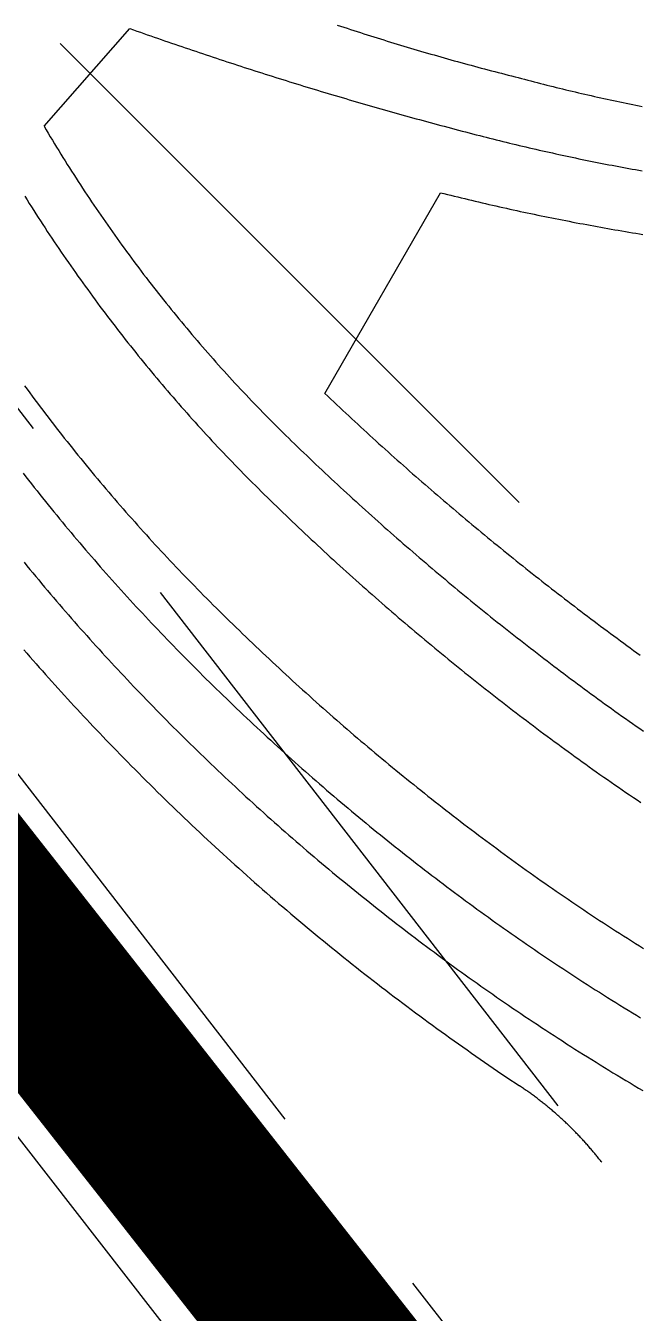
# Model space of a CAD drawing. Header units: inches. Extents: x 2439273 to 2445077, y 7048639 to 7057917.
# Drawn here: x 2442393.6 to 2442429.1, y 7053582.3 to 7053656.7 of the extents above; entities that cross this region are included whole.
import ezdxf

# ---------------------------------------------------------------- set-up
doc = ezdxf.new("R2010")
doc.units = ezdxf.units.IN
doc.header["$LTSCALE"] = 300
doc.header["$MEASUREMENT"] = 0
for name, pattern in [('DASHED', [0.29, 0.25, -0.04]), ('DASHEDX2', [0.165, 0.125, -0.04]), ('HIDDEN', [0.375, 0.25, -0.125])]:
    doc.linetypes.add(name, pattern=pattern)
for name, color, linetype in [('EC', 43, 'DASHEDX2'), ('LIMITS OF DISTURBANCE', 1, 'HIDDEN'), ('PC', 43, 'DASHEDX2')]:
    doc.layers.add(name, color=color, linetype=linetype)

msp = doc.modelspace()

# ---------------------------------------------------------------- linework, layer by layer
at = {"layer": 'EC', "color": 43, "linetype": 'DASHEDX2', "flags": 128}
for points in [[(2442838.556, 7052936.468), (2442837.933, 7052936.032), (2442838.108, 7052935.781), (2442838.368, 7052935.421), (2442839.175, 7052935.985), (2442839.002, 7052935.854), (2442842.157, 7052938.074), (2442856.928, 7052948.411), (2442857.099, 7052948.54), (2442858.325, 7052949.398), (2442858.022, 7052949.831), (2442857.91, 7052949.995), (2442857.094, 7052949.424), (2442856.12, 7052948.786), (2442854.798, 7052954.232), (2442846.786, 7052983.55), (2442844.623, 7052987.782), (2442841.374, 7052991.989), (2442828.911, 7053004.302), (2442804.151, 7053038.814), (2442708.811, 7053176.583), (2442688.894, 7053204.884), (2442665.9, 7053236.125), (2442613.804, 7053306.31), (2442590.034, 7053336.944), (2442553.486, 7053380.172), (2442524.386, 7053418.816), (2442480.767, 7053473.893), (2442465.337, 7053495.886), (2442422.72, 7053554.489), (2442371.543, 7053620.246), (2442367.584, 7053625.359), (2442357.467, 7053636.612), (2442325.454, 7053679.038), (2442298.03, 7053716.69), (2442279.762, 7053742.74), (2442265.812, 7053760.532), (2442263.694, 7053761.037), (2442251.469, 7053772.572), (2442222.729, 7053820.599), (2442174.983, 7053889.082), (2442142.366, 7053933.801), (2442102.402, 7053989.387), (2442094.421, 7054000.886), (2442084.665, 7054014.086), (2442046.945, 7054066.796), (2442015.29, 7054111.378), (2442003.638, 7054127.965), (2441961.938, 7054185.283), (2441956.588, 7054193.484), (2441949.48, 7054202.131), (2441944.896, 7054201.35), (2441944.624, 7054200.385), (2441902.43, 7054253.357), (2441873.522, 7054281.634), (2441890.862, 7054255.505), (2441895.871, 7054248.67), (2441940.44, 7054183.316), (2441941.927, 7054181.237), (2441943.411, 7054179.169), (2441991.779, 7054119.604), (2442016.184, 7054086.513), (2442039.609, 7054060.456), (2442065.493, 7054024.84), (2442060.223, 7054024.259), (2442081.777, 7053992.558), (2442085.738, 7053987.249), (2442108.976, 7053953.852), (2442111.073, 7053957.706), (2442132.209, 7053926.618), (2442186.842, 7053846.955), (2442241.801, 7053772.829), (2442242.601, 7053770.74), (2442244.8, 7053768.88), (2442244.852, 7053767.459), (2442246.967, 7053765.379), (2442257.812, 7053749.004), (2442278.625, 7053724.842), (2442302.387, 7053683.747), (2442312.137, 7053669.717), (2442346.541, 7053619.389), (2442350.605, 7053613.73), (2442405.322, 7053543.507), (2442405.94, 7053542.786), (2442406.2, 7053542.409), (2442406.922, 7053541.48), (2442454.439, 7053481.447), (2442458.537, 7053473.962), (2442476.505, 7053436.813), (2442508.29, 7053391.687), (2442520.994, 7053372.13), (2442558.504, 7053323.48), (2442576.02, 7053299.044), (2442610.978, 7053248.838), (2442632.651, 7053216.252), (2442670.483, 7053162.219), (2442708.077, 7053105.834), (2442736.925, 7053064.798), (2442773.039, 7053015.187), (2442811.108, 7052967.016), (2442818.334, 7052955.729), (2442832.935, 7052941.068), (2442837.253, 7052940.297), (2442839.752, 7052937.332), (2442838.374, 7052936.35), (2442838.556, 7052936.468)], [(2442287.031, 7053788.446), (2442288.723, 7053790.228), (2442293.559, 7053792.058), (2442316.067, 7053760.378), (2442322.962, 7053753.48), (2442354.488, 7053775.532), (2442406.65, 7053746.298), (2442392.394, 7053659.518), (2442392.682, 7053659.094), (2442393.101, 7053658.472), (2442394.073, 7053657.148), (2442464.362, 7053586.895), (2442463.927, 7053569.044), (2442468.502, 7053550.876), (2442531.681, 7053452.681), (2442541.817, 7053436.801), (2442549.705, 7053424.588), (2442528.741, 7053450.475), (2442453.568, 7053555.889), (2442446.66, 7053565.442), (2442443.384, 7053569.697), (2442381.492, 7053649.631), (2442376.26, 7053655.45), (2442335.751, 7053714.123), (2442330.903, 7053720.888), (2442329.744, 7053725.972), (2442287.031, 7053788.446)]]:
    msp.add_lwpolyline(points, close=True, dxfattribs=at)
at = {"layer": 'EC', "color": 43, "linetype": 'DASHED', "flags": 128}
msp.add_lwpolyline([(2442511.128, 7053452.988), (2442505.635, 7053459.925), (2442455.902, 7053530.809), (2442434.712, 7053559.949), (2442409.264, 7053592.645), (2442374.538, 7053637.495), (2442344.252, 7053671.182), (2442329.647, 7053692.336), (2442281.459, 7053759.569), (2442275.795, 7053784.423), (2442276.781, 7053800.431), (2442278.27, 7053802.482), (2442275.991, 7053801.67), (2442274.731, 7053803.453), (2442274.065, 7053804.265), (2442237.858, 7053820.429), (2442199.449, 7053871.569)], dxfattribs=at)
at = {"layer": 'LIMITS OF DISTURBANCE', "linetype": 'HIDDEN', "const_width": 10, "flags": 128}
msp.add_lwpolyline([(2442886.991, 7052945.508), (2442895.429, 7053179.564), (2442913.361, 7053306.082), (2442998.8, 7053329.276), (2443093.732, 7053267.072), (2443296.253, 7053331.385), (2443338.445, 7053257.583), (2443392.24, 7053315.57), (2443340.554, 7053361.96), (2443447.089, 7053414.675), (2443517.822, 7053314.087), (2443574.966, 7053356.593), (2443489.914, 7053468.172), (2443446.059, 7053438.949), (2443383.598, 7053614.288), (2443418.052, 7053884.167), (2443327.031, 7054031.843), (2443323.073, 7054052.939), (2443416.733, 7054128.096), (2443524.903, 7054050.302), (2443573.712, 7054048.984), (2443787.414, 7054200.616), (2444024.685, 7054478.236), (2444110.498, 7054653.513), (2444155.291, 7054902.887), (2444160.765, 7055069.767), (2444147.308, 7055200.645), (2444077.574, 7055450.666), (2443950.396, 7055673.724), (2443333.939, 7055400.626), (2443359.364, 7055365.047), (2443134.351, 7055268.477), (2442886.456, 7055663.655), (2442672.884, 7055635.7), (2442663.985, 7055558.189), (2442899.022, 7055169.889), (2442892.759, 7055099.776), (2442914.053, 7055045.939), (2443178.35, 7054615.247), (2442985.451, 7054501.314), (2442726.727, 7054920.141), (2442733.57, 7054854.117), (2442852.435, 7053970.464), (2442450.392, 7053675.078), (2441832.146, 7054504.963), (2441778.692, 7054488.783), (2441880.344, 7054326.593), (2442122.976, 7053975.484), (2442344.489, 7053665.127), (2442528.89, 7053430.201), (2442805.155, 7053043.91), (2442834.55, 7052997.615)], close=True, dxfattribs=at)
at = {"layer": 'PC', "color": 24, "linetype": 'Continuous', "flags": 128}
for points in [[(2442394.663, 7053650.862), (2442399.626, 7053656.505)], [(2442399.626, 7053656.505), (2442399.825, 7053656.435), (2442400.024, 7053656.364), (2442400.224, 7053656.294), (2442400.423, 7053656.223), (2442400.622, 7053656.153), (2442400.822, 7053656.083), (2442401.021, 7053656.014), (2442401.221, 7053655.944), (2442401.42, 7053655.875), (2442401.62, 7053655.806), (2442401.82, 7053655.737), (2442402.02, 7053655.668), (2442402.219, 7053655.599), (2442402.419, 7053655.531), (2442402.619, 7053655.463), (2442402.819, 7053655.395), (2442403.019, 7053655.327), (2442403.22, 7053655.259), (2442403.42, 7053655.191), (2442403.62, 7053655.124), (2442403.82, 7053655.057), (2442404.021, 7053654.99), (2442404.221, 7053654.923), (2442404.422, 7053654.856), (2442404.622, 7053654.79), (2442404.823, 7053654.724), (2442405.024, 7053654.657), (2442405.225, 7053654.592), (2442405.425, 7053654.526), (2442405.626, 7053654.46), (2442405.827, 7053654.395), (2442406.028, 7053654.33), (2442406.229, 7053654.265), (2442406.43, 7053654.2), (2442406.632, 7053654.135), (2442406.833, 7053654.071), (2442407.034, 7053654.006), (2442407.235, 7053653.942), (2442407.437, 7053653.878), (2442407.638, 7053653.815), (2442407.84, 7053653.751), (2442408.041, 7053653.688), (2442408.243, 7053653.624), (2442408.445, 7053653.561), (2442408.647, 7053653.499), (2442408.848, 7053653.436), (2442409.05, 7053653.373), (2442409.252, 7053653.311), (2442409.454, 7053653.249), (2442409.656, 7053653.187), (2442409.858, 7053653.125), (2442410.06, 7053653.064), (2442410.263, 7053653.002), (2442410.465, 7053652.941), (2442410.667, 7053652.88), (2442410.87, 7053652.819), (2442411.072, 7053652.759), (2442411.274, 7053652.698), (2442411.477, 7053652.638), (2442411.68, 7053652.578), (2442411.882, 7053652.518), (2442412.085, 7053652.458), (2442412.288, 7053652.398), (2442412.49, 7053652.339), (2442412.693, 7053652.28), (2442412.896, 7053652.221), (2442413.099, 7053652.162), (2442413.302, 7053652.103), (2442413.505, 7053652.045), (2442413.708, 7053651.986), (2442413.911, 7053651.928), (2442414.115, 7053651.87), (2442414.318, 7053651.813), (2442414.521, 7053651.755), (2442414.725, 7053651.698), (2442414.928, 7053651.641), (2442415.131, 7053651.584), (2442415.335, 7053651.527), (2442415.539, 7053651.47), (2442415.742, 7053651.414), (2442415.946, 7053651.357), (2442416.15, 7053651.301), (2442416.353, 7053651.245), (2442416.557, 7053651.19), (2442416.761, 7053651.134), (2442416.965, 7053651.079), (2442417.169, 7053651.023), (2442417.373, 7053650.968), (2442417.577, 7053650.914), (2442417.781, 7053650.859), (2442417.985, 7053650.805), (2442418.19, 7053650.75), (2442418.394, 7053650.696), (2442418.598, 7053650.642), (2442418.803, 7053650.589), (2442419.007, 7053650.535), (2442419.212, 7053650.482), (2442419.416, 7053650.429), (2442419.621, 7053650.376), (2442419.825, 7053650.323)], [(2442411.599, 7053656.711), (2442411.79, 7053656.648), (2442411.982, 7053656.584), (2442412.173, 7053656.521), (2442412.365, 7053656.459), (2442412.557, 7053656.396), (2442412.749, 7053656.334), (2442412.941, 7053656.272), (2442413.133, 7053656.21), (2442413.326, 7053656.149), (2442413.518, 7053656.088), (2442413.71, 7053656.027), (2442413.903, 7053655.966), (2442414.096, 7053655.906), (2442414.288, 7053655.846), (2442414.481, 7053655.786), (2442414.674, 7053655.727), (2442414.867, 7053655.668), (2442415.06, 7053655.609), (2442415.253, 7053655.55), (2442415.446, 7053655.492), (2442415.639, 7053655.434), (2442415.833, 7053655.376), (2442416.026, 7053655.318), (2442416.22, 7053655.261), (2442416.413, 7053655.204), (2442416.607, 7053655.147), (2442416.801, 7053655.091), (2442416.995, 7053655.035), (2442417.189, 7053654.979), (2442417.383, 7053654.923), (2442417.577, 7053654.868), (2442417.771, 7053654.813), (2442417.965, 7053654.758), (2442418.159, 7053654.704), (2442418.354, 7053654.65), (2442418.548, 7053654.596), (2442418.743, 7053654.542), (2442418.937, 7053654.489), (2442419.132, 7053654.436), (2442419.327, 7053654.383), (2442419.522, 7053654.33), (2442419.717, 7053654.278), (2442419.912, 7053654.226), (2442420.107, 7053654.174), (2442420.302, 7053654.123), (2442420.497, 7053654.072), (2442420.693, 7053654.021), (2442420.888, 7053653.97), (2442421.083, 7053653.92), (2442421.279, 7053653.87), (2442421.475, 7053653.82), (2442421.67, 7053653.771), (2442421.866, 7053653.722)], [(2442421.866, 7053653.722), (2442422.048, 7053653.673), (2442422.23, 7053653.624), (2442422.413, 7053653.576), (2442422.595, 7053653.528), (2442422.778, 7053653.48), (2442422.961, 7053653.432), (2442423.143, 7053653.385), (2442423.326, 7053653.339), (2442423.509, 7053653.292), (2442423.692, 7053653.246), (2442423.875, 7053653.2), (2442424.058, 7053653.154), (2442424.241, 7053653.109), (2442424.425, 7053653.064), (2442424.608, 7053653.02), (2442424.791, 7053652.975), (2442424.975, 7053652.931), (2442425.158, 7053652.888), (2442425.342, 7053652.844), (2442425.526, 7053652.801), (2442425.71, 7053652.758), (2442425.893, 7053652.716), (2442426.077, 7053652.674), (2442426.261, 7053652.632), (2442426.445, 7053652.59), (2442426.63, 7053652.549), (2442426.814, 7053652.508), (2442426.998, 7053652.468), (2442427.182, 7053652.427), (2442427.367, 7053652.388), (2442427.551, 7053652.348), (2442427.736, 7053652.309), (2442427.921, 7053652.27), (2442428.105, 7053652.231), (2442428.29, 7053652.192), (2442428.475, 7053652.154), (2442428.66, 7053652.117), (2442428.845, 7053652.079), (2442429.03, 7053652.042), (2442429.215, 7053652.005)], [(2442394.663, 7053650.862), (2442394.782, 7053650.66), (2442394.902, 7053650.459), (2442395.022, 7053650.258), (2442395.143, 7053650.057), (2442395.265, 7053649.857), (2442395.387, 7053649.657), (2442395.509, 7053649.457), (2442395.632, 7053649.257), (2442395.756, 7053649.058), (2442395.88, 7053648.859), (2442396.005, 7053648.661), (2442396.13, 7053648.463), (2442396.256, 7053648.265), (2442396.382, 7053648.068), (2442396.509, 7053647.87), (2442396.636, 7053647.674), (2442396.764, 7053647.477), (2442396.893, 7053647.281), (2442397.022, 7053647.085), (2442397.151, 7053646.89), (2442397.281, 7053646.695), (2442397.412, 7053646.5), (2442397.543, 7053646.306), (2442397.674, 7053646.112), (2442397.806, 7053645.918), (2442397.939, 7053645.725), (2442398.072, 7053645.532), (2442398.206, 7053645.34), (2442398.34, 7053645.148), (2442398.475, 7053644.956), (2442398.61, 7053644.764), (2442398.746, 7053644.573), (2442398.882, 7053644.383), (2442399.019, 7053644.192), (2442399.156, 7053644.002), (2442399.294, 7053643.813), (2442399.432, 7053643.624), (2442399.571, 7053643.435), (2442399.711, 7053643.246), (2442399.85, 7053643.058), (2442399.991, 7053642.87), (2442400.132, 7053642.683), (2442400.273, 7053642.496), (2442400.415, 7053642.31), (2442400.557, 7053642.123), (2442400.7, 7053641.938), (2442400.844, 7053641.752), (2442400.987, 7053641.567), (2442401.132, 7053641.382), (2442401.277, 7053641.198), (2442401.422, 7053641.014), (2442401.568, 7053640.831), (2442401.714, 7053640.648), (2442401.861, 7053640.465), (2442402.009, 7053640.283), (2442402.156, 7053640.101), (2442402.305, 7053639.92), (2442402.454, 7053639.738), (2442402.603, 7053639.558), (2442402.753, 7053639.377), (2442402.903, 7053639.198), (2442403.054, 7053639.018), (2442403.205, 7053638.839), (2442403.357, 7053638.66), (2442403.509, 7053638.482), (2442403.662, 7053638.304), (2442403.815, 7053638.127), (2442403.969, 7053637.95), (2442404.123, 7053637.773), (2442404.277, 7053637.597), (2442404.433, 7053637.422), (2442404.588, 7053637.246), (2442404.744, 7053637.071), (2442404.901, 7053636.897), (2442405.058, 7053636.723), (2442405.215, 7053636.549), (2442405.373, 7053636.376), (2442405.531, 7053636.203), (2442405.69, 7053636.031), (2442405.85, 7053635.859), (2442406.009, 7053635.687), (2442406.17, 7053635.516), (2442406.33, 7053635.346), (2442406.492, 7053635.176), (2442406.653, 7053635.006), (2442406.815, 7053634.837), (2442406.978, 7053634.668), (2442407.141, 7053634.499), (2442407.304, 7053634.331), (2442407.468, 7053634.164), (2442407.633, 7053633.997), (2442407.797, 7053633.83), (2442407.963, 7053633.664), (2442408.128, 7053633.498), (2442408.294, 7053633.333), (2442408.461, 7053633.168), (2442408.628, 7053633.003), (2442408.796, 7053632.839), (2442408.963, 7053632.676), (2442409.132, 7053632.513)], [(2442419.825, 7053650.323), (2442420.015, 7053650.274), (2442420.205, 7053650.226), (2442420.395, 7053650.177), (2442420.586, 7053650.13), (2442420.776, 7053650.082), (2442420.966, 7053650.035), (2442421.157, 7053649.988), (2442421.347, 7053649.941), (2442421.538, 7053649.895), (2442421.728, 7053649.849), (2442421.919, 7053649.803), (2442422.11, 7053649.758), (2442422.3, 7053649.712), (2442422.491, 7053649.668), (2442422.682, 7053649.623), (2442422.873, 7053649.579), (2442423.065, 7053649.535), (2442423.256, 7053649.491), (2442423.447, 7053649.448), (2442423.638, 7053649.405), (2442423.83, 7053649.362), (2442424.021, 7053649.319), (2442424.213, 7053649.277), (2442424.404, 7053649.235), (2442424.596, 7053649.194), (2442424.788, 7053649.153), (2442424.979, 7053649.112), (2442425.171, 7053649.071), (2442425.363, 7053649.031), (2442425.555, 7053648.991), (2442425.747, 7053648.951), (2442425.939, 7053648.911), (2442426.131, 7053648.872), (2442426.324, 7053648.834), (2442426.516, 7053648.795), (2442426.708, 7053648.757), (2442426.901, 7053648.719), (2442427.093, 7053648.681), (2442427.286, 7053648.644), (2442427.478, 7053648.607), (2442427.671, 7053648.57), (2442427.864, 7053648.534), (2442428.056, 7053648.498), (2442428.249, 7053648.462), (2442428.442, 7053648.426), (2442428.635, 7053648.391), (2442428.828, 7053648.356), (2442429.021, 7053648.322), (2442429.214, 7053648.287)], [(2442393.552, 7053646.816), (2442393.68, 7053646.612), (2442393.808, 7053646.409), (2442393.936, 7053646.205), (2442394.066, 7053646.002), (2442394.196, 7053645.8), (2442394.326, 7053645.598), (2442394.457, 7053645.396), (2442394.588, 7053645.194), (2442394.72, 7053644.993), (2442394.852, 7053644.792), (2442394.985, 7053644.591), (2442395.119, 7053644.391), (2442395.253, 7053644.191), (2442395.387, 7053643.992), (2442395.522, 7053643.793), (2442395.658, 7053643.594), (2442395.794, 7053643.395), (2442395.93, 7053643.197), (2442396.067, 7053642.999), (2442396.205, 7053642.802), (2442396.343, 7053642.605), (2442396.481, 7053642.408), (2442396.62, 7053642.212), (2442396.76, 7053642.016), (2442396.9, 7053641.82), (2442397.04, 7053641.625), (2442397.182, 7053641.43), (2442397.323, 7053641.235), (2442397.465, 7053641.041), (2442397.608, 7053640.847), (2442397.751, 7053640.654), (2442397.894, 7053640.461), (2442398.038, 7053640.268), (2442398.183, 7053640.076), (2442398.328, 7053639.884), (2442398.474, 7053639.692), (2442398.62, 7053639.501), (2442398.766, 7053639.31), (2442398.913, 7053639.119), (2442399.061, 7053638.929), (2442399.209, 7053638.74), (2442399.357, 7053638.55), (2442399.506, 7053638.361), (2442399.656, 7053638.173), (2442399.806, 7053637.985), (2442399.956, 7053637.797), (2442400.107, 7053637.609), (2442400.258, 7053637.422), (2442400.41, 7053637.236), (2442400.563, 7053637.05), (2442400.715, 7053636.864), (2442400.869, 7053636.678), (2442401.023, 7053636.493), (2442401.177, 7053636.309), (2442401.332, 7053636.124), (2442401.487, 7053635.941), (2442401.643, 7053635.757), (2442401.799, 7053635.574), (2442401.955, 7053635.391), (2442402.112, 7053635.209), (2442402.27, 7053635.027), (2442402.428, 7053634.846), (2442402.587, 7053634.665), (2442402.746, 7053634.484), (2442402.905, 7053634.304), (2442403.065, 7053634.124), (2442403.225, 7053633.945), (2442403.386, 7053633.766), (2442403.547, 7053633.587), (2442403.709, 7053633.409), (2442403.871, 7053633.231), (2442404.034, 7053633.054), (2442404.197, 7053632.877), (2442404.361, 7053632.701), (2442404.525, 7053632.525), (2442404.689, 7053632.349), (2442404.854, 7053632.174), (2442405.02, 7053631.999), (2442405.185, 7053631.825), (2442405.352, 7053631.651), (2442405.518, 7053631.477), (2442405.686, 7053631.304), (2442405.853, 7053631.132), (2442406.021, 7053630.96), (2442406.19, 7053630.788), (2442406.359, 7053630.617), (2442406.528, 7053630.446), (2442406.698, 7053630.275), (2442406.868, 7053630.105), (2442407.039, 7053629.936), (2442407.21, 7053629.766), (2442407.382, 7053629.598)], [(2442410.882, 7053635.428), (2442417.556, 7053647.026)], [(2442417.556, 7053647.026), (2442417.755, 7053646.976), (2442417.955, 7053646.926), (2442418.155, 7053646.876), (2442418.355, 7053646.827), (2442418.555, 7053646.778), (2442418.755, 7053646.73), (2442418.956, 7053646.681), (2442419.156, 7053646.633), (2442419.356, 7053646.586), (2442419.557, 7053646.538), (2442419.757, 7053646.491), (2442419.958, 7053646.444), (2442420.158, 7053646.398), (2442420.359, 7053646.352), (2442420.56, 7053646.306), (2442420.761, 7053646.26), (2442420.962, 7053646.215), (2442421.163, 7053646.17), (2442421.364, 7053646.125), (2442421.565, 7053646.081), (2442421.766, 7053646.037), (2442421.967, 7053645.993), (2442422.169, 7053645.949), (2442422.37, 7053645.906), (2442422.571, 7053645.863), (2442422.773, 7053645.821), (2442422.975, 7053645.778), (2442423.176, 7053645.736), (2442423.378, 7053645.695), (2442423.58, 7053645.653), (2442423.781, 7053645.612), (2442423.983, 7053645.571), (2442424.185, 7053645.531), (2442424.387, 7053645.491), (2442424.589, 7053645.451), (2442424.792, 7053645.411), (2442424.994, 7053645.372), (2442425.196, 7053645.333), (2442425.398, 7053645.294), (2442425.601, 7053645.256), (2442425.803, 7053645.218), (2442426.006, 7053645.18), (2442426.208, 7053645.143), (2442426.411, 7053645.106), (2442426.613, 7053645.069), (2442426.816, 7053645.032), (2442427.019, 7053644.996), (2442427.222, 7053644.96), (2442427.424, 7053644.925), (2442427.627, 7053644.889), (2442427.83, 7053644.854), (2442428.033, 7053644.82), (2442428.236, 7053644.785), (2442428.439, 7053644.751), (2442428.643, 7053644.717), (2442428.846, 7053644.684), (2442429.049, 7053644.651), (2442429.252, 7053644.618)], [(2442393.531, 7053635.876), (2442393.681, 7053635.672), (2442393.832, 7053635.469), (2442393.983, 7053635.266), (2442394.134, 7053635.063), (2442394.286, 7053634.861), (2442394.438, 7053634.659), (2442394.591, 7053634.457), (2442394.745, 7053634.256), (2442394.899, 7053634.055), (2442395.053, 7053633.854), (2442395.208, 7053633.654), (2442395.363, 7053633.454), (2442395.519, 7053633.254), (2442395.675, 7053633.055), (2442395.831, 7053632.857), (2442395.989, 7053632.658), (2442396.146, 7053632.46), (2442396.304, 7053632.263), (2442396.463, 7053632.065), (2442396.622, 7053631.868), (2442396.781, 7053631.672), (2442396.941, 7053631.476), (2442397.101, 7053631.28), (2442397.262, 7053631.084), (2442397.423, 7053630.889), (2442397.585, 7053630.695), (2442397.747, 7053630.5), (2442397.91, 7053630.307), (2442398.073, 7053630.113), (2442398.236, 7053629.92), (2442398.4, 7053629.727), (2442398.565, 7053629.535), (2442398.73, 7053629.343), (2442398.895, 7053629.151), (2442399.061, 7053628.96), (2442399.227, 7053628.769), (2442399.394, 7053628.579), (2442399.561, 7053628.389), (2442399.729, 7053628.199), (2442399.897, 7053628.01), (2442400.065, 7053627.821), (2442400.234, 7053627.632), (2442400.403, 7053627.444), (2442400.573, 7053627.257), (2442400.743, 7053627.069), (2442400.914, 7053626.883), (2442401.085, 7053626.696), (2442401.257, 7053626.51), (2442401.429, 7053626.324), (2442401.601, 7053626.139), (2442401.774, 7053625.954), (2442401.947, 7053625.77), (2442402.121, 7053625.586), (2442402.295, 7053625.402), (2442402.469, 7053625.219), (2442402.644, 7053625.036), (2442402.82, 7053624.854), (2442402.996, 7053624.672), (2442403.172, 7053624.49), (2442403.349, 7053624.309), (2442403.526, 7053624.128), (2442403.703, 7053623.948), (2442403.881, 7053623.768)], [(2442410.882, 7053635.428), (2442411.054, 7053635.265), (2442411.226, 7053635.102), (2442411.398, 7053634.939), (2442411.571, 7053634.777), (2442411.743, 7053634.615), (2442411.916, 7053634.453), (2442412.089, 7053634.291), (2442412.263, 7053634.13), (2442412.436, 7053633.968), (2442412.61, 7053633.807), (2442412.784, 7053633.647), (2442412.958, 7053633.486), (2442413.132, 7053633.326), (2442413.307, 7053633.166), (2442413.482, 7053633.006), (2442413.657, 7053632.846), (2442413.832, 7053632.687), (2442414.008, 7053632.528), (2442414.183, 7053632.369), (2442414.359, 7053632.21), (2442414.535, 7053632.052), (2442414.712, 7053631.894), (2442414.888, 7053631.736), (2442415.065, 7053631.578), (2442415.242, 7053631.421), (2442415.419, 7053631.263), (2442415.597, 7053631.107), (2442415.774, 7053630.95), (2442415.952, 7053630.793), (2442416.13, 7053630.637), (2442416.308, 7053630.481), (2442416.487, 7053630.325), (2442416.666, 7053630.17), (2442416.844, 7053630.014), (2442417.024, 7053629.859), (2442417.203, 7053629.705), (2442417.382, 7053629.55), (2442417.562, 7053629.396), (2442417.742, 7053629.242), (2442417.922, 7053629.088), (2442418.102, 7053628.934), (2442418.283, 7053628.781), (2442418.464, 7053628.628), (2442418.645, 7053628.475), (2442418.826, 7053628.322), (2442419.007, 7053628.17), (2442419.189, 7053628.018), (2442419.371, 7053627.866), (2442419.553, 7053627.714), (2442419.735, 7053627.563), (2442419.917, 7053627.412), (2442420.1, 7053627.261), (2442420.282, 7053627.11), (2442420.465, 7053626.96), (2442420.649, 7053626.809), (2442420.832, 7053626.66), (2442421.016, 7053626.51), (2442421.199, 7053626.36), (2442421.383, 7053626.211), (2442421.568, 7053626.062), (2442421.752, 7053625.914), (2442421.937, 7053625.765), (2442422.122, 7053625.617), (2442422.307, 7053625.469), (2442422.492, 7053625.321), (2442422.677, 7053625.174), (2442422.863, 7053625.027), (2442423.049, 7053624.88), (2442423.235, 7053624.733), (2442423.421, 7053624.587), (2442423.607, 7053624.441), (2442423.794, 7053624.295), (2442423.98, 7053624.149), (2442424.167, 7053624.004), (2442424.355, 7053623.858), (2442424.542, 7053623.713), (2442424.73, 7053623.569), (2442424.917, 7053623.424), (2442425.105, 7053623.28), (2442425.293, 7053623.136), (2442425.482, 7053622.993), (2442425.67, 7053622.849), (2442425.859, 7053622.706), (2442426.048, 7053622.563), (2442426.237, 7053622.42), (2442426.426, 7053622.278), (2442426.616, 7053622.136), (2442426.806, 7053621.994), (2442426.995, 7053621.852), (2442427.186, 7053621.711), (2442427.376, 7053621.57), (2442427.566, 7053621.429), (2442427.757, 7053621.289), (2442427.948, 7053621.148), (2442428.139, 7053621.008), (2442428.33, 7053620.868), (2442428.521, 7053620.729), (2442428.713, 7053620.589), (2442428.905, 7053620.45), (2442429.097, 7053620.312)], [(2442409.132, 7053632.513), (2442409.307, 7053632.344), (2442409.483, 7053632.175), (2442409.658, 7053632.006), (2442409.835, 7053631.838), (2442410.011, 7053631.67), (2442410.187, 7053631.502), (2442410.364, 7053631.335), (2442410.541, 7053631.168), (2442410.718, 7053631.001), (2442410.896, 7053630.834), (2442411.074, 7053630.667), (2442411.252, 7053630.501), (2442411.43, 7053630.335), (2442411.608, 7053630.17), (2442411.787, 7053630.004), (2442411.966, 7053629.839), (2442412.145, 7053629.674), (2442412.325, 7053629.51), (2442412.505, 7053629.345), (2442412.684, 7053629.181), (2442412.865, 7053629.017), (2442413.045, 7053628.854), (2442413.226, 7053628.69), (2442413.407, 7053628.527), (2442413.588, 7053628.365), (2442413.769, 7053628.202), (2442413.951, 7053628.04), (2442414.133, 7053627.878), (2442414.315, 7053627.716), (2442414.497, 7053627.555), (2442414.68, 7053627.394), (2442414.863, 7053627.233), (2442415.046, 7053627.072), (2442415.229, 7053626.912), (2442415.412, 7053626.752), (2442415.596, 7053626.592), (2442415.78, 7053626.432), (2442415.964, 7053626.273), (2442416.149, 7053626.114), (2442416.334, 7053625.955), (2442416.519, 7053625.797), (2442416.704, 7053625.639), (2442416.889, 7053625.481), (2442417.075, 7053625.323), (2442417.261, 7053625.166), (2442417.447, 7053625.009), (2442417.633, 7053624.852), (2442417.82, 7053624.696), (2442418.006, 7053624.539), (2442418.193, 7053624.383), (2442418.381, 7053624.228), (2442418.568, 7053624.072), (2442418.756, 7053623.917), (2442418.944, 7053623.762), (2442419.132, 7053623.608), (2442419.32, 7053623.453), (2442419.509, 7053623.299), (2442419.698, 7053623.145), (2442419.887, 7053622.992), (2442420.076, 7053622.839), (2442420.266, 7053622.686), (2442420.455, 7053622.533), (2442420.645, 7053622.381), (2442420.836, 7053622.229), (2442421.026, 7053622.077), (2442421.217, 7053621.925), (2442421.408, 7053621.774), (2442421.599, 7053621.623), (2442421.79, 7053621.472), (2442421.981, 7053621.322), (2442422.173, 7053621.172), (2442422.365, 7053621.022), (2442422.557, 7053620.872), (2442422.75, 7053620.723), (2442422.942, 7053620.574), (2442423.135, 7053620.425), (2442423.328, 7053620.277), (2442423.522, 7053620.129), (2442423.715, 7053619.981), (2442423.909, 7053619.833), (2442424.103, 7053619.686), (2442424.297, 7053619.539), (2442424.491, 7053619.392), (2442424.686, 7053619.246), (2442424.881, 7053619.1), (2442425.076, 7053618.954), (2442425.271, 7053618.808), (2442425.466, 7053618.663), (2442425.662, 7053618.518), (2442425.858, 7053618.373), (2442426.054, 7053618.229), (2442426.25, 7053618.085), (2442426.447, 7053617.941), (2442426.644, 7053617.798), (2442426.84, 7053617.654), (2442427.038, 7053617.511), (2442427.235, 7053617.369), (2442427.433, 7053617.226), (2442427.63, 7053617.084), (2442427.828, 7053616.942)], [(2442393.455, 7053630.823), (2442393.615, 7053630.618), (2442393.774, 7053630.414), (2442393.934, 7053630.21), (2442394.095, 7053630.007), (2442394.256, 7053629.804), (2442394.418, 7053629.601), (2442394.58, 7053629.398), (2442394.742, 7053629.196), (2442394.905, 7053628.994), (2442395.068, 7053628.793), (2442395.232, 7053628.592), (2442395.396, 7053628.391), (2442395.561, 7053628.191), (2442395.726, 7053627.991), (2442395.891, 7053627.791), (2442396.057, 7053627.592), (2442396.224, 7053627.393), (2442396.39, 7053627.195), (2442396.557, 7053626.997), (2442396.725, 7053626.799), (2442396.893, 7053626.601), (2442397.062, 7053626.404), (2442397.231, 7053626.208), (2442397.4, 7053626.011), (2442397.57, 7053625.815), (2442397.74, 7053625.62), (2442397.911, 7053625.425), (2442398.082, 7053625.23), (2442398.253, 7053625.035), (2442398.425, 7053624.841), (2442398.597, 7053624.647), (2442398.77, 7053624.454), (2442398.943, 7053624.261), (2442399.117, 7053624.068), (2442399.291, 7053623.876), (2442399.465, 7053623.684), (2442399.64, 7053623.493), (2442399.815, 7053623.302), (2442399.991, 7053623.111), (2442400.167, 7053622.921), (2442400.344, 7053622.731), (2442400.52, 7053622.541), (2442400.698, 7053622.352), (2442400.876, 7053622.163), (2442401.054, 7053621.975), (2442401.232, 7053621.787), (2442401.411, 7053621.6), (2442401.591, 7053621.412), (2442401.77, 7053621.225), (2442401.951, 7053621.039), (2442402.131, 7053620.853)], [(2442407.382, 7053629.598), (2442407.56, 7053629.423), (2442407.739, 7053629.248), (2442407.919, 7053629.074), (2442408.098, 7053628.899), (2442408.278, 7053628.726), (2442408.458, 7053628.552), (2442408.639, 7053628.379), (2442408.82, 7053628.206), (2442409.001, 7053628.033), (2442409.182, 7053627.86), (2442409.363, 7053627.688), (2442409.545, 7053627.516), (2442409.727, 7053627.345), (2442409.91, 7053627.174), (2442410.092, 7053627.003), (2442410.275, 7053626.832), (2442410.458, 7053626.661), (2442410.642, 7053626.491), (2442410.825, 7053626.321), (2442411.009, 7053626.152), (2442411.194, 7053625.983), (2442411.378, 7053625.814), (2442411.563, 7053625.645), (2442411.748, 7053625.477), (2442411.933, 7053625.309), (2442412.119, 7053625.141), (2442412.305, 7053624.973), (2442412.491, 7053624.806), (2442412.677, 7053624.639), (2442412.864, 7053624.473), (2442413.051, 7053624.306), (2442413.238, 7053624.14), (2442413.425, 7053623.975), (2442413.613, 7053623.809), (2442413.801, 7053623.644), (2442413.989, 7053623.479), (2442414.178, 7053623.315), (2442414.367, 7053623.151), (2442414.556, 7053622.987), (2442414.745, 7053622.823), (2442414.934, 7053622.66), (2442415.124, 7053622.497), (2442415.314, 7053622.334), (2442415.505, 7053622.172), (2442415.695, 7053622.01), (2442415.886, 7053621.848), (2442416.077, 7053621.686), (2442416.268, 7053621.525), (2442416.46, 7053621.364), (2442416.652, 7053621.204), (2442416.844, 7053621.044), (2442417.036, 7053620.884), (2442417.229, 7053620.724), (2442417.422, 7053620.565), (2442417.615, 7053620.406), (2442417.808, 7053620.247), (2442418.002, 7053620.088), (2442418.196, 7053619.93), (2442418.39, 7053619.773), (2442418.584, 7053619.615), (2442418.779, 7053619.458), (2442418.974, 7053619.301), (2442419.169, 7053619.144), (2442419.365, 7053618.988), (2442419.56, 7053618.832), (2442419.756, 7053618.677), (2442419.952, 7053618.521), (2442420.149, 7053618.366), (2442420.345, 7053618.212), (2442420.542, 7053618.057), (2442420.739, 7053617.903), (2442420.937, 7053617.749), (2442421.134, 7053617.596), (2442421.332, 7053617.443), (2442421.53, 7053617.29), (2442421.728, 7053617.137), (2442421.927, 7053616.985), (2442422.126, 7053616.833), (2442422.325, 7053616.682), (2442422.524, 7053616.531), (2442422.724, 7053616.38), (2442422.923, 7053616.229), (2442423.123, 7053616.079), (2442423.324, 7053615.929), (2442423.524, 7053615.779), (2442423.725, 7053615.63), (2442423.926, 7053615.481), (2442424.127, 7053615.332), (2442424.329, 7053615.184), (2442424.53, 7053615.036), (2442424.732, 7053614.888), (2442424.934, 7053614.741), (2442425.137, 7053614.594), (2442425.339, 7053614.447), (2442425.542, 7053614.3), (2442425.745, 7053614.154), (2442425.949, 7053614.009), (2442426.152, 7053613.863), (2442426.356, 7053613.718), (2442426.56, 7053613.573)], [(2442393.507, 7053625.679), (2442393.675, 7053625.474), (2442393.844, 7053625.269), (2442394.013, 7053625.064), (2442394.183, 7053624.86), (2442394.352, 7053624.656), (2442394.523, 7053624.452), (2442394.694, 7053624.249), (2442394.865, 7053624.046), (2442395.036, 7053623.843), (2442395.209, 7053623.641), (2442395.381, 7053623.439), (2442395.554, 7053623.238), (2442395.727, 7053623.036), (2442395.901, 7053622.836), (2442396.075, 7053622.635), (2442396.25, 7053622.435), (2442396.425, 7053622.235), (2442396.6, 7053622.036), (2442396.776, 7053621.837), (2442396.953, 7053621.639), (2442397.129, 7053621.441), (2442397.306, 7053621.243), (2442397.484, 7053621.045), (2442397.662, 7053620.848), (2442397.84, 7053620.652), (2442398.019, 7053620.455), (2442398.198, 7053620.259), (2442398.378, 7053620.064), (2442398.558, 7053619.869), (2442398.738, 7053619.674), (2442398.919, 7053619.479), (2442399.101, 7053619.285), (2442399.282, 7053619.092), (2442399.464, 7053618.899), (2442399.647, 7053618.706), (2442399.83, 7053618.513), (2442400.013, 7053618.321), (2442400.197, 7053618.129), (2442400.381, 7053617.938)], [(2442403.881, 7053623.768), (2442404.067, 7053623.581), (2442404.253, 7053623.394), (2442404.439, 7053623.208), (2442404.626, 7053623.022), (2442404.813, 7053622.837), (2442405.001, 7053622.651), (2442405.188, 7053622.466), (2442405.376, 7053622.282), (2442405.565, 7053622.098), (2442405.753, 7053621.914), (2442405.942, 7053621.73), (2442406.132, 7053621.547), (2442406.322, 7053621.364), (2442406.512, 7053621.181), (2442406.702, 7053620.999), (2442406.893, 7053620.817), (2442407.084, 7053620.636), (2442407.275, 7053620.455), (2442407.467, 7053620.274), (2442407.659, 7053620.094), (2442407.851, 7053619.913), (2442408.044, 7053619.734), (2442408.237, 7053619.554), (2442408.43, 7053619.375), (2442408.624, 7053619.197), (2442408.818, 7053619.018), (2442409.012, 7053618.84), (2442409.207, 7053618.663), (2442409.402, 7053618.485), (2442409.597, 7053618.308), (2442409.792, 7053618.132), (2442409.988, 7053617.956), (2442410.185, 7053617.78), (2442410.381, 7053617.604), (2442410.578, 7053617.429), (2442410.775, 7053617.254), (2442410.973, 7053617.08), (2442411.17, 7053616.906), (2442411.368, 7053616.732), (2442411.567, 7053616.559), (2442411.766, 7053616.386), (2442411.965, 7053616.213), (2442412.164, 7053616.041), (2442412.364, 7053615.869), (2442412.564, 7053615.697), (2442412.764, 7053615.526), (2442412.965, 7053615.355), (2442413.166, 7053615.185), (2442413.367, 7053615.014), (2442413.568, 7053614.845), (2442413.77, 7053614.675), (2442413.972, 7053614.506), (2442414.175, 7053614.338), (2442414.378, 7053614.169), (2442414.581, 7053614.001), (2442414.784, 7053613.834), (2442414.988, 7053613.667), (2442415.192, 7053613.5), (2442415.396, 7053613.334), (2442415.601, 7053613.167), (2442415.806, 7053613.002), (2442416.011, 7053612.836), (2442416.216, 7053612.672), (2442416.422, 7053612.507), (2442416.628, 7053612.343), (2442416.834, 7053612.179), (2442417.041, 7053612.015), (2442417.248, 7053611.852), (2442417.455, 7053611.69), (2442417.663, 7053611.527), (2442417.871, 7053611.365), (2442418.079, 7053611.204), (2442418.287, 7053611.043), (2442418.496, 7053610.882), (2442418.705, 7053610.721), (2442418.914, 7053610.561), (2442419.124, 7053610.402), (2442419.334, 7053610.242), (2442419.544, 7053610.083), (2442419.755, 7053609.925), (2442419.965, 7053609.767), (2442420.176, 7053609.609), (2442420.388, 7053609.451), (2442420.599, 7053609.294), (2442420.811, 7053609.138), (2442421.023, 7053608.982), (2442421.236, 7053608.826), (2442421.449, 7053608.67), (2442421.662, 7053608.515), (2442421.875, 7053608.36), (2442422.089, 7053608.206), (2442422.302, 7053608.052), (2442422.517, 7053607.899), (2442422.731, 7053607.746), (2442422.946, 7053607.593), (2442423.161, 7053607.44), (2442423.376, 7053607.288), (2442423.591, 7053607.137), (2442423.807, 7053606.986), (2442424.023, 7053606.835)], [(2442393.495, 7053620.628), (2442393.673, 7053620.423), (2442393.851, 7053620.218), (2442394.029, 7053620.013), (2442394.208, 7053619.809), (2442394.388, 7053619.605), (2442394.567, 7053619.402), (2442394.748, 7053619.199), (2442394.928, 7053618.996), (2442395.11, 7053618.794), (2442395.291, 7053618.592), (2442395.473, 7053618.39), (2442395.655, 7053618.189), (2442395.838, 7053617.988), (2442396.021, 7053617.788), (2442396.205, 7053617.588), (2442396.389, 7053617.388), (2442396.574, 7053617.189), (2442396.759, 7053616.99), (2442396.944, 7053616.792), (2442397.13, 7053616.593), (2442397.316, 7053616.396), (2442397.503, 7053616.198), (2442397.69, 7053616.002), (2442397.877, 7053615.805), (2442398.065, 7053615.609), (2442398.253, 7053615.413), (2442398.442, 7053615.218), (2442398.631, 7053615.023)], [(2442402.131, 7053620.853), (2442402.32, 7053620.66), (2442402.509, 7053620.466), (2442402.698, 7053620.274), (2442402.888, 7053620.081), (2442403.078, 7053619.889), (2442403.268, 7053619.698), (2442403.459, 7053619.506), (2442403.651, 7053619.316), (2442403.842, 7053619.125), (2442404.034, 7053618.935), (2442404.227, 7053618.745), (2442404.419, 7053618.556), (2442404.612, 7053618.367), (2442404.806, 7053618.178), (2442405, 7053617.99), (2442405.194, 7053617.802), (2442405.389, 7053617.615), (2442405.584, 7053617.428), (2442405.779, 7053617.241), (2442405.975, 7053617.055), (2442406.171, 7053616.869), (2442406.367, 7053616.684), (2442406.564, 7053616.499), (2442406.761, 7053616.314), (2442406.959, 7053616.129), (2442407.157, 7053615.946), (2442407.355, 7053615.762), (2442407.554, 7053615.579), (2442407.753, 7053615.396), (2442407.952, 7053615.214), (2442408.152, 7053615.032), (2442408.352, 7053614.85), (2442408.552, 7053614.669), (2442408.753, 7053614.488), (2442408.954, 7053614.308), (2442409.156, 7053614.128), (2442409.357, 7053613.948), (2442409.56, 7053613.769), (2442409.762, 7053613.59), (2442409.965, 7053613.412), (2442410.168, 7053613.234), (2442410.372, 7053613.056), (2442410.576, 7053612.879), (2442410.78, 7053612.702), (2442410.985, 7053612.526), (2442411.19, 7053612.35), (2442411.395, 7053612.174), (2442411.601, 7053611.999), (2442411.807, 7053611.824), (2442412.014, 7053611.65), (2442412.22, 7053611.476), (2442412.427, 7053611.302), (2442412.635, 7053611.129), (2442412.843, 7053610.957), (2442413.051, 7053610.784), (2442413.259, 7053610.612), (2442413.468, 7053610.441), (2442413.677, 7053610.27), (2442413.887, 7053610.099), (2442414.096, 7053609.929), (2442414.307, 7053609.759), (2442414.517, 7053609.59), (2442414.728, 7053609.421), (2442414.939, 7053609.252), (2442415.15, 7053609.084), (2442415.362, 7053608.916), (2442415.574, 7053608.749), (2442415.787, 7053608.582), (2442416, 7053608.415), (2442416.213, 7053608.249), (2442416.426, 7053608.084), (2442416.64, 7053607.918), (2442416.854, 7053607.754), (2442417.069, 7053607.589), (2442417.283, 7053607.425), (2442417.498, 7053607.262), (2442417.714, 7053607.099), (2442417.929, 7053606.936), (2442418.146, 7053606.774), (2442418.362, 7053606.612), (2442418.579, 7053606.45), (2442418.796, 7053606.289), (2442419.013, 7053606.129), (2442419.231, 7053605.969), (2442419.448, 7053605.809), (2442419.667, 7053605.65), (2442419.885, 7053605.491), (2442420.104, 7053605.333), (2442420.323, 7053605.175), (2442420.543, 7053605.017), (2442420.763, 7053604.86), (2442420.983, 7053604.703), (2442421.203, 7053604.547), (2442421.424, 7053604.391), (2442421.645, 7053604.236), (2442421.866, 7053604.081), (2442422.088, 7053603.926), (2442422.31, 7053603.772), (2442422.532, 7053603.619), (2442422.755, 7053603.466)], [(2442400.381, 7053617.938), (2442400.573, 7053617.739), (2442400.766, 7053617.54), (2442400.959, 7053617.342), (2442401.153, 7053617.144), (2442401.347, 7053616.947), (2442401.541, 7053616.749), (2442401.736, 7053616.553), (2442401.931, 7053616.356), (2442402.127, 7053616.161), (2442402.323, 7053615.965), (2442402.519, 7053615.77), (2442402.716, 7053615.575), (2442402.913, 7053615.381), (2442403.111, 7053615.187), (2442403.309, 7053614.993), (2442403.507, 7053614.8), (2442403.706, 7053614.608), (2442403.905, 7053614.415), (2442404.105, 7053614.223), (2442404.305, 7053614.032), (2442404.505, 7053613.841), (2442404.706, 7053613.65), (2442404.907, 7053613.46), (2442405.108, 7053613.27), (2442405.31, 7053613.081), (2442405.512, 7053612.892), (2442405.715, 7053612.703), (2442405.918, 7053612.515), (2442406.121, 7053612.327), (2442406.325, 7053612.14), (2442406.529, 7053611.953), (2442406.734, 7053611.766), (2442406.939, 7053611.58), (2442407.144, 7053611.394), (2442407.35, 7053611.209), (2442407.556, 7053611.024), (2442407.762, 7053610.84), (2442407.969, 7053610.655), (2442408.176, 7053610.472), (2442408.384, 7053610.289), (2442408.592, 7053610.106), (2442408.8, 7053609.924), (2442409.009, 7053609.742), (2442409.218, 7053609.56), (2442409.427, 7053609.379), (2442409.637, 7053609.198), (2442409.847, 7053609.018), (2442410.058, 7053608.838), (2442410.268, 7053608.659), (2442410.48, 7053608.48), (2442410.691, 7053608.302), (2442410.903, 7053608.123), (2442411.116, 7053607.946), (2442411.328, 7053607.769), (2442411.541, 7053607.592), (2442411.755, 7053607.415), (2442411.969, 7053607.24), (2442412.183, 7053607.064), (2442412.397, 7053606.889), (2442412.612, 7053606.714), (2442412.827, 7053606.54), (2442413.043, 7053606.367), (2442413.259, 7053606.193), (2442413.475, 7053606.02), (2442413.691, 7053605.848), (2442413.908, 7053605.676), (2442414.126, 7053605.505), (2442414.343, 7053605.333), (2442414.561, 7053605.163), (2442414.78, 7053604.993), (2442414.998, 7053604.823), (2442415.217, 7053604.654), (2442415.437, 7053604.485), (2442415.657, 7053604.316), (2442415.877, 7053604.148), (2442416.097, 7053603.981), (2442416.318, 7053603.814), (2442416.539, 7053603.647), (2442416.76, 7053603.481), (2442416.982, 7053603.315), (2442417.204, 7053603.15), (2442417.427, 7053602.985), (2442417.649, 7053602.821), (2442417.872, 7053602.657), (2442418.096, 7053602.493), (2442418.32, 7053602.33), (2442418.544, 7053602.168), (2442418.768, 7053602.006), (2442418.993, 7053601.844), (2442419.218, 7053601.683), (2442419.443, 7053601.522), (2442419.669, 7053601.362), (2442419.895, 7053601.202), (2442420.122, 7053601.043), (2442420.348, 7053600.884), (2442420.575, 7053600.726), (2442420.803, 7053600.568), (2442421.03, 7053600.41), (2442421.258, 7053600.253), (2442421.487, 7053600.096)], [(2442427.828, 7053616.942), (2442428.034, 7053616.796), (2442428.241, 7053616.649), (2442428.447, 7053616.504), (2442428.654, 7053616.358), (2442428.862, 7053616.214), (2442429.07, 7053616.07), (2442429.278, 7053615.926)], [(2442398.631, 7053615.023), (2442398.844, 7053614.803), (2442399.058, 7053614.583), (2442399.272, 7053614.363), (2442399.486, 7053614.145), (2442399.701, 7053613.926), (2442399.917, 7053613.708), (2442400.133, 7053613.49), (2442400.349, 7053613.273), (2442400.566, 7053613.057), (2442400.783, 7053612.841), (2442401.001, 7053612.625), (2442401.219, 7053612.41), (2442401.438, 7053612.195), (2442401.657, 7053611.981), (2442401.877, 7053611.767), (2442402.097, 7053611.554), (2442402.318, 7053611.341), (2442402.539, 7053611.129), (2442402.76, 7053610.917), (2442402.982, 7053610.705), (2442403.205, 7053610.495), (2442403.428, 7053610.284), (2442403.651, 7053610.074), (2442403.875, 7053609.865), (2442404.099, 7053609.656), (2442404.324, 7053609.447), (2442404.549, 7053609.239), (2442404.775, 7053609.032), (2442405.001, 7053608.825), (2442405.227, 7053608.618), (2442405.454, 7053608.412), (2442405.681, 7053608.207), (2442405.909, 7053608.002), (2442406.138, 7053607.797), (2442406.366, 7053607.593), (2442406.596, 7053607.389), (2442406.825, 7053607.186), (2442407.055, 7053606.984), (2442407.286, 7053606.782), (2442407.517, 7053606.58), (2442407.748, 7053606.379), (2442407.98, 7053606.179), (2442408.212, 7053605.978), (2442408.445, 7053605.779), (2442408.678, 7053605.58), (2442408.911, 7053605.381), (2442409.145, 7053605.183), (2442409.38, 7053604.986), (2442409.614, 7053604.789), (2442409.85, 7053604.592), (2442410.085, 7053604.396), (2442410.321, 7053604.201), (2442410.558, 7053604.006), (2442410.795, 7053603.811), (2442411.032, 7053603.617), (2442411.27, 7053603.424), (2442411.508, 7053603.231), (2442411.747, 7053603.038), (2442411.986, 7053602.846), (2442412.225, 7053602.655), (2442412.465, 7053602.464), (2442412.705, 7053602.274), (2442412.946, 7053602.084), (2442413.187, 7053601.895), (2442413.429, 7053601.706), (2442413.67, 7053601.518), (2442413.913, 7053601.33), (2442414.155, 7053601.143), (2442414.399, 7053600.956), (2442414.642, 7053600.77), (2442414.886, 7053600.584), (2442415.13, 7053600.399), (2442415.375, 7053600.215), (2442415.62, 7053600.031), (2442415.866, 7053599.847), (2442416.112, 7053599.664), (2442416.358, 7053599.482), (2442416.605, 7053599.3), (2442416.852, 7053599.118), (2442417.099, 7053598.937), (2442417.347, 7053598.757), (2442417.595, 7053598.577), (2442417.844, 7053598.398), (2442418.093, 7053598.219), (2442418.343, 7053598.041), (2442418.592, 7053597.864), (2442418.843, 7053597.687), (2442419.093, 7053597.51), (2442419.344, 7053597.334), (2442419.595, 7053597.159), (2442419.847, 7053596.984), (2442420.099, 7053596.809), (2442420.352, 7053596.636), (2442420.605, 7053596.462), (2442420.858, 7053596.29), (2442421.111, 7053596.117), (2442421.365, 7053595.946), (2442421.62, 7053595.775), (2442421.875, 7053595.604), (2442422.13, 7053595.434)], [(2442426.56, 7053613.573), (2442426.772, 7053613.423), (2442426.985, 7053613.274), (2442427.198, 7053613.125), (2442427.411, 7053612.977), (2442427.625, 7053612.829), (2442427.839, 7053612.682), (2442428.053, 7053612.535), (2442428.268, 7053612.389), (2442428.483, 7053612.244), (2442428.699, 7053612.099), (2442428.915, 7053611.955), (2442429.131, 7053611.811)], [(2442424.023, 7053606.835), (2442424.248, 7053606.679), (2442424.473, 7053606.523), (2442424.698, 7053606.368), (2442424.924, 7053606.214), (2442425.15, 7053606.06), (2442425.377, 7053605.906), (2442425.604, 7053605.753), (2442425.831, 7053605.601), (2442426.058, 7053605.449), (2442426.286, 7053605.298), (2442426.515, 7053605.147), (2442426.743, 7053604.997), (2442426.972, 7053604.847), (2442427.202, 7053604.698), (2442427.431, 7053604.549), (2442427.661, 7053604.401), (2442427.892, 7053604.254), (2442428.123, 7053604.107), (2442428.354, 7053603.96), (2442428.585, 7053603.815), (2442428.817, 7053603.669), (2442429.049, 7053603.524), (2442429.282, 7053603.38)], [(2442422.755, 7053603.466), (2442422.986, 7053603.307), (2442423.218, 7053603.149), (2442423.45, 7053602.992), (2442423.683, 7053602.835), (2442423.915, 7053602.678), (2442424.148, 7053602.522), (2442424.382, 7053602.367), (2442424.616, 7053602.212), (2442424.85, 7053602.057), (2442425.084, 7053601.904), (2442425.319, 7053601.75), (2442425.554, 7053601.597), (2442425.79, 7053601.445), (2442426.025, 7053601.293), (2442426.261, 7053601.142), (2442426.498, 7053600.991), (2442426.735, 7053600.841), (2442426.972, 7053600.691), (2442427.209, 7053600.542), (2442427.447, 7053600.393), (2442427.685, 7053600.245), (2442427.924, 7053600.097), (2442428.162, 7053599.95), (2442428.401, 7053599.803), (2442428.641, 7053599.657), (2442428.88, 7053599.512), (2442429.12, 7053599.366)], [(2442421.487, 7053600.096), (2442421.724, 7053599.934), (2442421.962, 7053599.773), (2442422.2, 7053599.612), (2442422.438, 7053599.451), (2442422.677, 7053599.291), (2442422.916, 7053599.132), (2442423.155, 7053598.973), (2442423.395, 7053598.814), (2442423.635, 7053598.656), (2442423.876, 7053598.499), (2442424.116, 7053598.342), (2442424.357, 7053598.186), (2442424.599, 7053598.03), (2442424.841, 7053597.874), (2442425.083, 7053597.719), (2442425.325, 7053597.565), (2442425.568, 7053597.411), (2442425.811, 7053597.258), (2442426.054, 7053597.105), (2442426.298, 7053596.953), (2442426.542, 7053596.801), (2442426.786, 7053596.65), (2442427.031, 7053596.499), (2442427.276, 7053596.349), (2442427.521, 7053596.199), (2442427.767, 7053596.05), (2442428.013, 7053595.901), (2442428.259, 7053595.753), (2442428.506, 7053595.605), (2442428.753, 7053595.458), (2442429, 7053595.312), (2442429.247, 7053595.166)], [(2442426.872, 7053591.023), (2442426.832, 7053591.074), (2442426.792, 7053591.125), (2442426.751, 7053591.177), (2442426.711, 7053591.227), (2442426.67, 7053591.278), (2442426.63, 7053591.329), (2442426.589, 7053591.38), (2442426.548, 7053591.43), (2442426.507, 7053591.48), (2442426.465, 7053591.531), (2442426.424, 7053591.581), (2442426.382, 7053591.631), (2442426.34, 7053591.68), (2442426.298, 7053591.73), (2442426.256, 7053591.779), (2442426.213, 7053591.829), (2442426.171, 7053591.878), (2442426.128, 7053591.927), (2442426.085, 7053591.976), (2442426.042, 7053592.025), (2442425.999, 7053592.074), (2442425.956, 7053592.122), (2442425.912, 7053592.17), (2442425.869, 7053592.219), (2442425.825, 7053592.267), (2442425.781, 7053592.315), (2442425.737, 7053592.363), (2442425.693, 7053592.41), (2442425.648, 7053592.458), (2442425.604, 7053592.505), (2442425.559, 7053592.552), (2442425.514, 7053592.6), (2442425.469, 7053592.646), (2442425.424, 7053592.693), (2442425.378, 7053592.74), (2442425.333, 7053592.786), (2442425.287, 7053592.833), (2442425.241, 7053592.879), (2442425.196, 7053592.925), (2442425.149, 7053592.971), (2442425.103, 7053593.017), (2442425.057, 7053593.062), (2442425.01, 7053593.108), (2442424.964, 7053593.153), (2442424.917, 7053593.198), (2442424.87, 7053593.243), (2442424.823, 7053593.288), (2442424.775, 7053593.333), (2442424.728, 7053593.377), (2442424.68, 7053593.422), (2442424.633, 7053593.466), (2442424.585, 7053593.51), (2442424.537, 7053593.554), (2442424.489, 7053593.598), (2442424.44, 7053593.641), (2442424.392, 7053593.685), (2442424.344, 7053593.728), (2442424.295, 7053593.771), (2442424.246, 7053593.814), (2442424.197, 7053593.857), (2442424.148, 7053593.9), (2442424.099, 7053593.942), (2442424.049, 7053593.985), (2442424, 7053594.027), (2442423.95, 7053594.069), (2442423.9, 7053594.111), (2442423.85, 7053594.152), (2442423.8, 7053594.194), (2442423.75, 7053594.235), (2442423.7, 7053594.276), (2442423.649, 7053594.317), (2442423.599, 7053594.358), (2442423.548, 7053594.399), (2442423.497, 7053594.44), (2442423.446, 7053594.48), (2442423.395, 7053594.52), (2442423.344, 7053594.56), (2442423.292, 7053594.6), (2442423.241, 7053594.64), (2442423.189, 7053594.679), (2442423.137, 7053594.719), (2442423.085, 7053594.758), (2442423.033, 7053594.797), (2442422.981, 7053594.836), (2442422.929, 7053594.874), (2442422.876, 7053594.913), (2442422.824, 7053594.951), (2442422.771, 7053594.99), (2442422.718, 7053595.028), (2442422.665, 7053595.065), (2442422.612, 7053595.103), (2442422.559, 7053595.141), (2442422.506, 7053595.178), (2442422.453, 7053595.215), (2442422.399, 7053595.252), (2442422.345, 7053595.289), (2442422.292, 7053595.325), (2442422.238, 7053595.362), (2442422.184, 7053595.398), (2442422.13, 7053595.434)]]:
    msp.add_lwpolyline(points, dxfattribs=at)

doc.saveas('drawing.dxf')
